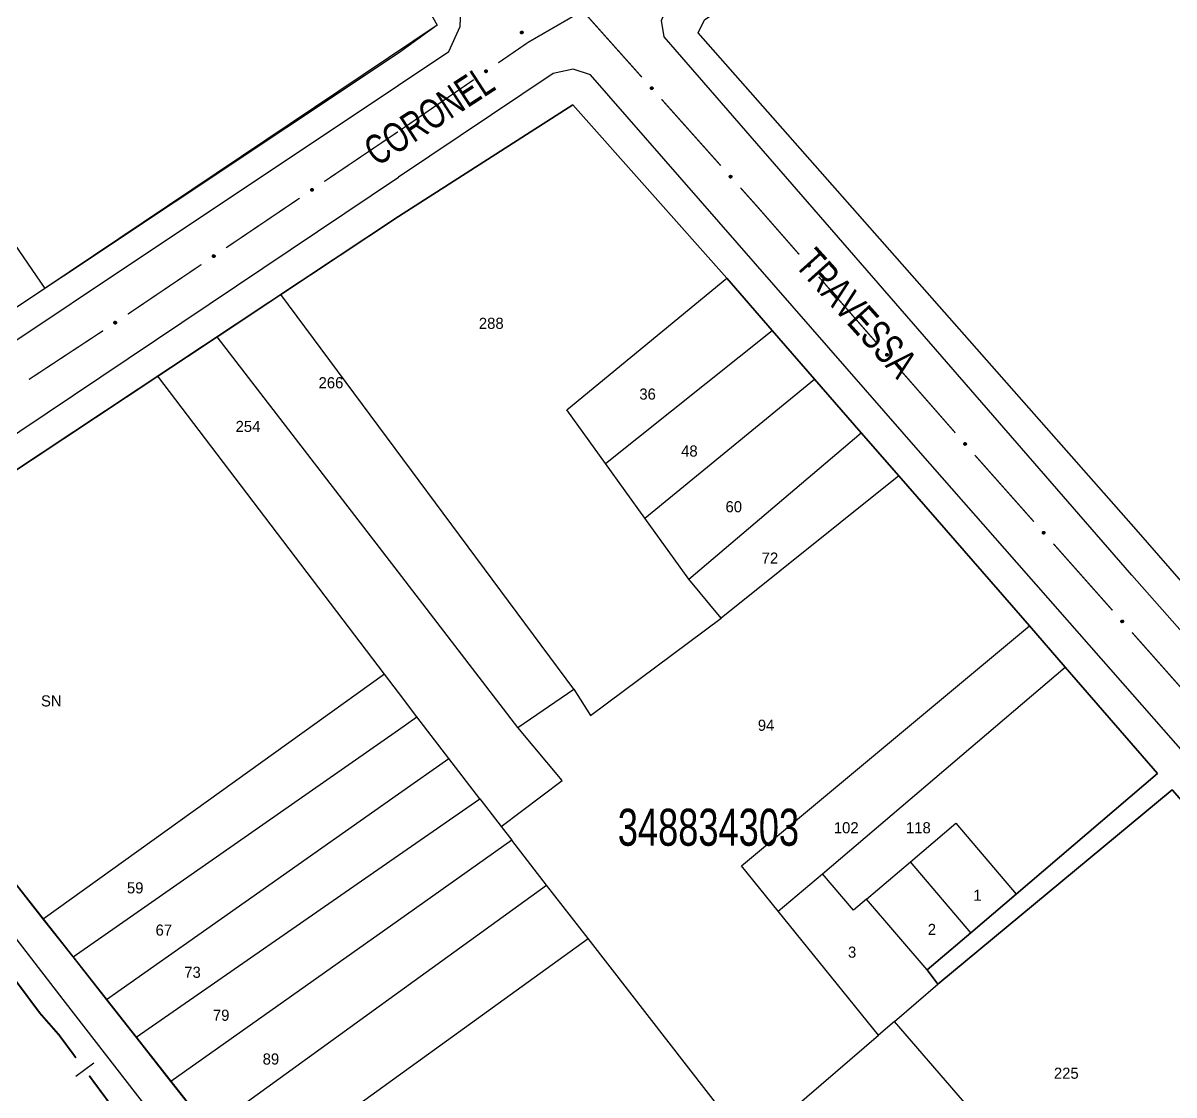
# Model space of a CAD drawing. Extents: x 199577 to 200882, y 4838726 to 4840156.
# Drawn here: x 199949.3 to 200104.7, y 4838931.1 to 4839075.8 of the extents above; entities that cross this region are included whole.
import ezdxf
from ezdxf.enums import TextEntityAlignment as Align

# ---------------------------------------------------------------- set-up
doc = ezdxf.new("R2010")
doc.units = 0
doc.header["$LTSCALE"] = 1.5
doc.header["$MEASUREMENT"] = 0
for name, color, linetype in [('CD_MALHA_LOTES', 7, 'CONTINUOUS'), ('CD_TXT_QUADRA', 2, 'CONTINUOUS'), ('LM-LIM-SETORES-BAIRROS', 250, 'CONTINUOUS'), ('RU-QUADRA', 210, 'CONTINUOUS'), ('SV-EIXO-RUA-PAV', 20, 'CONTINUOUS'), ('SV-RUA-PAVIM', 7, 'CONTINUOUS'), ('SV-TXT-RUA-PAV', 7, 'CONTINUOUS'), ('Th_NmrPorta', 1, 'CONTINUOUS')]:
    doc.layers.add(name, color=color, linetype=linetype)
doc.styles.add('ARIAL', font='ARIAL.SHX')

msp = doc.modelspace()

# ---------------------------------------------------------------- linework, layer by layer
at = {"layer": 'CD_MALHA_LOTES', "linetype": 'Continuous', "flags": 128}
for points in [[(200040.44, 4839074.47), (200041.32, 4839076.22), (200106.78, 4839120.4), (200145.44, 4839145.56)], [(199981.62, 4839113.31), (200000, 4839084.79), (200005.25, 4839075.5)], [(200005.25, 4839075.5), (199952.27, 4839039.95)], [(200153.71, 4838945.33), (200099.56, 4839007.42), (200040.44, 4839074.47)], [(199934.26, 4839066.21), (199952.27, 4839039.95)], [(200000, 4839049.66), (200023.56, 4839064.76)], [(200023.56, 4839064.76), (200044.31, 4839041.34)], [(199984.13, 4839039.14), (200000, 4839049.66)], [(200022.71, 4839023.56), (200044.31, 4839041.34)], [(200044.31, 4839041.34), (200050.43, 4839034.31)], [(199952.27, 4839039.95), (199936.37, 4839029.37)], [(199975.53, 4839033.43), (199984.13, 4839039.14)], [(200023.67, 4838985.87), (199984.13, 4839039.14)], [(199967.53, 4839028.12), (199975.53, 4839033.43)], [(200000, 4839001.64), (199975.53, 4839033.43)], [(200027.94, 4839016.32), (200050.43, 4839034.31)], [(200050.43, 4839034.31), (200056.17, 4839027.72)], [(199952.07, 4838954.82), (199947.58, 4838960.53), (199921.15, 4838995.9), (199921.02, 4838997.28), (199967.53, 4839028.12)], [(199998.11, 4838987.9), (199967.53, 4839028.12)], [(200033.26, 4839008.95), (200056.17, 4839027.72)], [(200056.17, 4839027.72), (200062.48, 4839020.47)], [(200027.94, 4839016.32), (200022.71, 4839023.56)], [(200039.19, 4839000.73), (200062.48, 4839020.47)], [(200062.48, 4839020.47), (200067.54, 4839014.66)], [(200033.26, 4839008.95), (200027.94, 4839016.32)], [(200067.54, 4839014.66), (200043.58, 4838995.45)], [(200067.54, 4839014.66), (200085.16, 4838994.42)], [(200039.19, 4839000.73), (200033.26, 4839008.95)], [(200016.14, 4838980.68), (200000, 4839001.64)], [(200043.58, 4838995.45), (200039.19, 4839000.73)], [(200023.67, 4838985.87), (200025.93, 4838982.32), (200043.58, 4838995.45)], [(200051.26, 4838955.88), (200046.31, 4838962), (200085.16, 4838994.42)], [(200085.16, 4838994.42), (200090.01, 4838988.83)], [(199998.11, 4838987.9), (199952.07, 4838954.82)], [(200000, 4838985.42), (199998.11, 4838987.9)], [(200057.23, 4838960.95), (200090.01, 4838988.83)], [(200090.01, 4838988.83), (200102.47, 4838974.46)], [(200002.5, 4838982.13), (200000, 4838985.42)], [(200016.14, 4838980.68), (200023.67, 4838985.87)], [(200000, 4838980.39), (200002.5, 4838982.13)], [(200006.79, 4838976.49), (200002.5, 4838982.13)], [(199956.08, 4838949.72), (200000, 4838980.39)], [(200013.86, 4838967.33), (200022.09, 4838973.52), (200016.14, 4838980.68)], [(200000, 4838971.72), (200006.79, 4838976.49)], [(200010.97, 4838971.05), (200006.79, 4838976.49)], [(200102.47, 4838974.46), (200083.39, 4838958.19)], [(199960.59, 4838943.98), (200000, 4838971.72)], [(200000, 4838963.44), (200010.97, 4838971.05)], [(200010.97, 4838971.05), (200013.86, 4838967.33)], [(200072.82, 4838946.05), (200104.42, 4838972.28)], [(200104.42, 4838972.28), (200137.69, 4838934.34), (200098.23, 4838904.79)], [(200069.1, 4838962.54), (200075.25, 4838967.77), (200083.39, 4838958.19)], [(200013.86, 4838967.33), (200015.29, 4838965.48)], [(200015.29, 4838965.48), (200000, 4838954.65)], [(200020.01, 4838959.4), (200015.29, 4838965.48)], [(199964.6, 4838938.88), (200000, 4838963.44)], [(200063.2, 4838957.51), (200069.1, 4838962.54)], [(200077.28, 4838952.98), (200069.1, 4838962.54)], [(200051.26, 4838955.88), (200057.23, 4838960.95)], [(200063.2, 4838957.51), (200061.43, 4838956.01), (200057.23, 4838960.95)], [(200000, 4838944.94), (200020.01, 4838959.4)], [(200025.59, 4838952.21), (200020.01, 4838959.4)], [(200071.39, 4838947.96), (200063.2, 4838957.51)], [(200083.39, 4838958.19), (200077.28, 4838952.98)], [(200064.79, 4838939.15), (200051.26, 4838955.88)], [(199956.08, 4838949.72), (199952.07, 4838954.82)], [(200000, 4838954.65), (199969.29, 4838932.91)], [(200000, 4838933.7), (200025.59, 4838952.21)], [(200044.5, 4838927.84), (200025.59, 4838952.21)], [(200077.28, 4838952.98), (200071.39, 4838947.96)], [(199960.59, 4838943.98), (199956.08, 4838949.72)], [(200071.39, 4838947.96), (200072.82, 4838946.05)], [(200066.96, 4838941.01), (200072.82, 4838946.05)], [(199974.39, 4838926.43), (200000, 4838944.94)], [(199964.6, 4838938.88), (199960.59, 4838943.98)], [(200066.96, 4838941.01), (200064.79, 4838939.15)], [(200098.23, 4838904.79), (200066.96, 4838941.01)], [(199969.29, 4838932.91), (199964.6, 4838938.88)], [(200047.37, 4838924.18), (200064.79, 4838939.15)], [(199980.02, 4838919.26), (200000, 4838933.7)], [(199974.39, 4838926.43), (199969.29, 4838932.91)]]:
    msp.add_lwpolyline(points, dxfattribs=at)
at = {"layer": 'LM-LIM-SETORES-BAIRROS', "const_width": 0.25}
for points in [[(199951.64, 4838942.08), (199947.28185, 4838947.924208)], [(199952.108399, 4838941.546802), (199951.64, 4838942.08)], [(199954.17, 4838939.2), (199952.108399, 4838941.546802)], [(199954.691382, 4838938.495718), (199954.17, 4838939.2)], [(199956.476384, 4838936.084543), (199954.691382, 4838938.495718)], [(199962.95, 4838927.34), (199958.261386, 4838933.673367)]]:
    msp.add_lwpolyline(points, dxfattribs=at)
at = {"layer": 'LM-LIM-SETORES-BAIRROS'}
msp.add_lwpolyline([(199958.871973, 4838935.369593), (199956.460798, 4838933.584591)], dxfattribs=at)
at = {"layer": 'RU-QUADRA', "linetype": 'Continuous', "flags": 128}
msp.add_lwpolyline([(200040.44, 4839074.47), (200041.32, 4839076.22), (200106.78, 4839120.4), (200145.44, 4839145.56), (200239.4, 4839007.72), (200153.71, 4838945.33), (200099.56, 4839007.42)], close=True, dxfattribs=at)
for points in [[(200000, 4839084.79), (200005.25, 4839075.5), (200000, 4839071.72), (199909.39, 4839011.41), (199859.15, 4839073.03), (199871, 4839086.18)], [(200137.69, 4838934.34), (200104.42, 4838972.28), (200072.82, 4838946.05), (200071.39, 4838947.96), (200077.28, 4838952.98), (200083.39, 4838958.19), (200102.47, 4838974.46), (200090.01, 4838988.83), (200085.16, 4838994.42), (200067.54, 4839014.66), (200062.48, 4839020.47), (200056.17, 4839027.72), (200050.43, 4839034.31), (200044.31, 4839041.34), (200023.56, 4839064.76), (200000, 4839049.66), (199921.02, 4838997.28)], [(199947.58, 4838960.53), (200000, 4838893.85)]]:
    msp.add_lwpolyline(points, dxfattribs=at)
at = {"layer": 'SV-EIXO-RUA-PAV', "const_width": 0.18}
for points in [[(200017.53, 4839073.21), (200023.660777, 4839076.751484)], [(200024.87, 4839077.45), (200032.856459, 4839068.493635)], [(200016.771954, 4839072.688954), (200017.53, 4839073.21)], [(200013.475563, 4839070.423163), (200016.771954, 4839072.688954)], [(200000.29, 4839061.36), (200010.179172, 4839068.157372)], [(200035.518612, 4839065.50818), (200043.505072, 4839056.551816)], [(199999.93, 4839061.12), (199989.986475, 4839054.402388)], [(200046.167225, 4839053.566361), (200048.163839, 4839051.32727)], [(199986.671967, 4839052.163184), (199976.728442, 4839045.445572)], [(200048.163839, 4839051.32727), (200048.42, 4839051.04)], [(200048.42, 4839051.04), (200054.093227, 4839044.556592)], [(199973.413933, 4839043.206368), (199963.470408, 4839036.488756)], [(200056.72731, 4839041.546342), (200064.629559, 4839032.515591)], [(199960.142943, 4839034.268981), (199950.119596, 4839027.671063)], [(200067.263642, 4839029.50534), (200075.16589, 4839020.474589)], [(200077.803238, 4839017.467214), (200085.761577, 4839008.485853)], [(200088.414357, 4839005.492066), (200096.372696, 4838996.510706)], [(200099.025476, 4838993.516919), (200106.983815, 4838984.535558)]]:
    msp.add_lwpolyline(points, dxfattribs=at)
at = {"layer": 'SV-EIXO-RUA-PAV'}
for points in [[(200016.656804, 4839074.708927), (200016.70492, 4839074.700159), (200016.74448, 4839074.682785), (200016.773305, 4839074.658797), (200016.793249, 4839074.630958), (200016.810445, 4839074.600179), (200016.820936, 4839074.565322), (200016.82401, 4839074.524056), (200016.815554, 4839074.475727), (200016.795092, 4839074.436371), (200016.773086, 4839074.406853), (200016.745255, 4839074.384385), (200016.715074, 4839074.368181), (200016.678507, 4839074.358481), (200016.636657, 4839074.355774), (200016.588266, 4839074.365453), (200016.549599, 4839074.382752), (200016.522328, 4839074.406687), (200016.499917, 4839074.43481), (200016.482738, 4839074.466443), (200016.472637, 4839074.500719), (200016.469987, 4839074.54286), (200016.480174, 4839074.590495), (200016.496987, 4839074.629258), (200016.520533, 4839074.656858), (200016.548717, 4839074.678298), (200016.579378, 4839074.695921), (200016.613978, 4839074.707925), (200016.656804, 4839074.708927)], [(200011.646606, 4839069.299597), (200011.654834, 4839069.347808), (200011.671765, 4839069.387561), (200011.695428, 4839069.416653), (200011.723042, 4839069.436907), (200011.753627, 4839069.454447), (200011.788364, 4839069.465328), (200011.829593, 4839069.468864), (200011.878014, 4839069.46095), (200011.917597, 4839069.44093), (200011.947359, 4839069.419256), (200011.970137, 4839069.391678), (200011.986678, 4839069.361681), (200011.996787, 4839069.325224), (200011.999963, 4839069.283407), (200011.990826, 4839069.234911), (200011.973961, 4839069.196053), (200011.950334, 4839069.168515), (200011.922463, 4839069.145791), (200011.891024, 4839069.128258), (200011.856864, 4839069.117774), (200011.814755, 4839069.114653), (200011.767009, 4839069.124305), (200011.728061, 4839069.140683), (200011.700198, 4839069.163918), (200011.678444, 4839069.19186), (200011.660479, 4839069.222322), (200011.648087, 4839069.256785), (200011.646606, 4839069.299597)], [(200034.174071, 4839067.181409), (200034.222934, 4839067.179305), (200034.2645, 4839067.167506), (200034.296335, 4839067.147687), (200034.3199, 4839067.122837), (200034.341145, 4839067.0947), (200034.356305, 4839067.061606), (200034.364996, 4839067.021148), (200034.36323, 4839066.972117), (200034.348344, 4839066.930332), (200034.330583, 4839066.898081), (200034.306087, 4839066.872017), (200034.278407, 4839066.851837), (200034.24351, 4839066.837226), (200034.202424, 4839066.828819), (200034.153164, 4839066.831788), (200034.112494, 4839066.843635), (200034.082205, 4839066.863614), (200034.056158, 4839066.888407), (200034.034813, 4839066.917393), (200034.020118, 4839066.949964), (200034.011728, 4839066.991347), (200034.015303, 4839067.039927), (200034.026656, 4839067.080626), (200034.046204, 4839067.111188), (200034.07119, 4839067.136282), (200034.099153, 4839067.157933), (200034.131785, 4839067.174558), (200034.174071, 4839067.181409)], [(200044.822683, 4839055.239589), (200044.871546, 4839055.237486), (200044.913112, 4839055.225686), (200044.944947, 4839055.205867), (200044.968512, 4839055.181018), (200044.989757, 4839055.152881), (200045.004918, 4839055.119787), (200045.013608, 4839055.079329), (200045.011842, 4839055.030298), (200044.996956, 4839054.988512), (200044.979196, 4839054.956262), (200044.954699, 4839054.930198), (200044.927019, 4839054.910017), (200044.892122, 4839054.895406), (200044.851036, 4839054.887), (200044.801777, 4839054.889968), (200044.761106, 4839054.901815), (200044.730817, 4839054.921794), (200044.70477, 4839054.946587), (200044.683425, 4839054.975573), (200044.66873, 4839055.008145), (200044.660341, 4839055.049527), (200044.663915, 4839055.098108), (200044.675268, 4839055.138806), (200044.694816, 4839055.169368), (200044.719803, 4839055.194462), (200044.747765, 4839055.216114), (200044.780397, 4839055.232738), (200044.822683, 4839055.239589)], [(199988.509902, 4839053.272003), (199988.501286, 4839053.223859), (199988.484037, 4839053.184244), (199988.46014, 4839053.155344), (199988.432364, 4839053.135312), (199988.401639, 4839053.118018), (199988.366816, 4839053.107418), (199988.325559, 4839053.104213), (199988.277204, 4839053.112517), (199988.237783, 4839053.132854), (199988.208196, 4839053.154767), (199988.18564, 4839053.182527), (199988.169341, 4839053.212656), (199988.159526, 4839053.249193), (199988.156686, 4839053.291034), (199988.166213, 4839053.339455), (199988.18339, 4839053.378177), (199988.207238, 4839053.405523), (199988.235291, 4839053.428023), (199988.266869, 4839053.445302), (199988.301113, 4839053.455511), (199988.343245, 4839053.458294), (199988.390912, 4839053.448258), (199988.429728, 4839053.431566), (199988.457403, 4839053.408109), (199988.478932, 4839053.379992), (199988.496651, 4839053.349387), (199988.508765, 4839053.314825), (199988.509902, 4839053.272003)], [(199975.251868, 4839044.315187), (199975.243253, 4839044.267043), (199975.226003, 4839044.227428), (199975.202106, 4839044.198528), (199975.17433, 4839044.178496), (199975.143606, 4839044.161202), (199975.108782, 4839044.150602), (199975.067526, 4839044.147397), (199975.019171, 4839044.155701), (199974.97975, 4839044.176038), (199974.950163, 4839044.197951), (199974.927607, 4839044.225711), (199974.911308, 4839044.25584), (199974.901492, 4839044.292377), (199974.898653, 4839044.334218), (199974.90818, 4839044.382639), (199974.925357, 4839044.421361), (199974.949205, 4839044.448707), (199974.977257, 4839044.471207), (199975.008836, 4839044.488486), (199975.04308, 4839044.498695), (199975.085212, 4839044.501478), (199975.132879, 4839044.491442), (199975.171695, 4839044.47475), (199975.199369, 4839044.451293), (199975.220898, 4839044.423176), (199975.238618, 4839044.392571), (199975.250732, 4839044.358009), (199975.251868, 4839044.315187)], [(200055.398494, 4839043.232086), (200055.447336, 4839043.229525), (200055.488789, 4839043.217337), (200055.520437, 4839043.197221), (200055.543768, 4839043.172152), (200055.564749, 4839043.143817), (200055.579599, 4839043.110583), (200055.58791, 4839043.070045), (200055.585685, 4839043.021033), (200055.570409, 4839042.979388), (200055.552347, 4839042.947306), (200055.527607, 4839042.921472), (200055.49974, 4839042.901552), (200055.464708, 4839042.887268), (200055.423545, 4839042.879247), (200055.374315, 4839042.882676), (200055.333757, 4839042.894904), (200055.303657, 4839042.915165), (200055.277843, 4839042.940201), (200055.25677, 4839042.969386), (200055.242381, 4839043.002093), (200055.234379, 4839043.043553), (200055.238408, 4839043.092098), (200055.250142, 4839043.132688), (200055.269975, 4839043.163065), (200055.295196, 4839043.187924), (200055.323359, 4839043.209313), (200055.356146, 4839043.225632), (200055.398494, 4839043.232086)], [(199961.950538, 4839035.327051), (199961.941346, 4839035.279015), (199961.923623, 4839035.239609), (199961.899381, 4839035.210997), (199961.871367, 4839035.1913), (199961.840437, 4839035.174376), (199961.805489, 4839035.164193), (199961.764198, 4839035.161484), (199961.715946, 4839035.170367), (199961.676772, 4839035.191175), (199961.647449, 4839035.213441), (199961.625228, 4839035.24147), (199961.609291, 4839035.271792), (199961.599914, 4839035.308444), (199961.597577, 4839035.350316), (199961.607683, 4839035.398619), (199961.625323, 4839035.437132), (199961.649498, 4839035.464191), (199961.677818, 4839035.486353), (199961.709601, 4839035.503252), (199961.743965, 4839035.51305), (199961.786128, 4839035.515327), (199961.833671, 4839035.50472), (199961.872284, 4839035.487565), (199961.899675, 4839035.463777), (199961.920865, 4839035.435404), (199961.938217, 4839035.404589), (199961.949915, 4839035.369884), (199961.950538, 4839035.327051)], [(200065.934826, 4839031.191084), (200065.983667, 4839031.188524), (200066.02512, 4839031.176336), (200066.056769, 4839031.156219), (200066.0801, 4839031.131151), (200066.101081, 4839031.102816), (200066.115931, 4839031.069581), (200066.124242, 4839031.029044), (200066.122017, 4839030.980031), (200066.106741, 4839030.938387), (200066.088678, 4839030.906304), (200066.063939, 4839030.880471), (200066.036072, 4839030.86055), (200066.001039, 4839030.846267), (200065.959876, 4839030.838245), (200065.910647, 4839030.841675), (200065.870089, 4839030.853902), (200065.839988, 4839030.874164), (200065.814174, 4839030.8992), (200065.793102, 4839030.928384), (200065.778713, 4839030.961092), (200065.770711, 4839031.002551), (200065.77474, 4839031.051096), (200065.786474, 4839031.091687), (200065.806307, 4839031.122064), (200065.831527, 4839031.146923), (200065.859691, 4839031.168312), (200065.892478, 4839031.18463), (200065.934826, 4839031.191084)], [(200076.471158, 4839019.150083), (200076.519999, 4839019.147523), (200076.561452, 4839019.135334), (200076.5931, 4839019.115218), (200076.616432, 4839019.090149), (200076.637412, 4839019.061814), (200076.652262, 4839019.02858), (200076.660573, 4839018.988042), (200076.658349, 4839018.93903), (200076.643072, 4839018.897386), (200076.62501, 4839018.865303), (200076.600271, 4839018.839469), (200076.572403, 4839018.819549), (200076.537371, 4839018.805265), (200076.496208, 4839018.797244), (200076.446978, 4839018.800673), (200076.406421, 4839018.812901), (200076.37632, 4839018.833163), (200076.350506, 4839018.858198), (200076.329433, 4839018.887383), (200076.315044, 4839018.92009), (200076.307043, 4839018.96155), (200076.311072, 4839019.010095), (200076.322805, 4839019.050685), (200076.342639, 4839019.081062), (200076.367859, 4839019.105922), (200076.396023, 4839019.12731), (200076.428809, 4839019.143629), (200076.471158, 4839019.150083)], [(200087.075068, 4839007.169502), (200087.123925, 4839007.167246), (200087.165453, 4839007.155316), (200087.197226, 4839007.135397), (200087.220713, 4839007.110474), (200087.241869, 4839007.08227), (200087.256926, 4839007.049129), (200087.26549, 4839007.008644), (200087.26357, 4839006.959619), (200087.248553, 4839006.91788), (200087.230691, 4839006.885685), (200087.206113, 4839006.859698), (200087.178371, 4839006.839605), (200087.143428, 4839006.825103), (200087.102316, 4839006.816825), (200087.053066, 4839006.819948), (200087.012433, 4839006.831923), (200086.982206, 4839006.851997), (200086.956237, 4839006.876871), (200086.934983, 4839006.905924), (200086.92039, 4839006.938541), (200086.912131, 4839006.97995), (200086.915857, 4839007.028519), (200086.927338, 4839007.069182), (200086.946982, 4839007.099682), (200086.972047, 4839007.124698), (200087.000077, 4839007.146262), (200087.032761, 4839007.162784), (200087.075068, 4839007.169502)], [(200097.686187, 4838995.194354), (200097.735043, 4838995.192098), (200097.776572, 4838995.180169), (200097.808345, 4838995.160249), (200097.831832, 4838995.135326), (200097.852988, 4838995.107123), (200097.868045, 4838995.073981), (200097.876608, 4838995.033497), (200097.874689, 4838994.984471), (200097.859672, 4838994.942733), (200097.84181, 4838994.910538), (200097.817232, 4838994.884551), (200097.789489, 4838994.864457), (200097.754547, 4838994.849956), (200097.713435, 4838994.841678), (200097.664184, 4838994.844801), (200097.623551, 4838994.856776), (200097.593325, 4838994.876849), (200097.567356, 4838994.901724), (200097.546102, 4838994.930777), (200097.531509, 4838994.963394), (200097.523249, 4838995.004803), (200097.526976, 4838995.053372), (200097.538457, 4838995.094035), (200097.558101, 4838995.124535), (200097.583166, 4838995.14955), (200097.611196, 4838995.171114), (200097.64388, 4838995.187637), (200097.686187, 4838995.194354)]]:
    msp.add_lwpolyline(points, close=True, dxfattribs=at)
for points in [[(200016.469987, 4839074.54286), (200016.636657, 4839074.355774)], [(200016.472637, 4839074.500719), (200016.588266, 4839074.365453)], [(200016.476356, 4839074.518542), (200016.607754, 4839074.366797)], [(200016.47849, 4839074.564341), (200016.655461, 4839074.35937)], [(200016.480174, 4839074.590495), (200016.678507, 4839074.358481)], [(200016.480633, 4839074.480331), (200016.564952, 4839074.379158)], [(200016.482738, 4839074.466443), (200016.549599, 4839074.382752)], [(200016.488958, 4839074.607516), (200016.693284, 4839074.366674)], [(200016.496987, 4839074.629258), (200016.715074, 4839074.368181)], [(200016.510055, 4839074.639747), (200016.728066, 4839074.378509)], [(200016.520533, 4839074.656858), (200016.745255, 4839074.384385)], [(200016.535714, 4839074.66518), (200016.756021, 4839074.395623)], [(200016.548717, 4839074.678298), (200016.773086, 4839074.406853)], [(200016.567068, 4839074.684575), (200016.782798, 4839074.426736)], [(200016.579378, 4839074.695921), (200016.795092, 4839074.436371)], [(200016.599196, 4839074.697917), (200016.803135, 4839074.460101)], [(200016.613978, 4839074.707925), (200016.815554, 4839074.475727)], [(200016.634366, 4839074.706726), (200016.816256, 4839074.50177)], [(200016.656804, 4839074.708927), (200016.82401, 4839074.524056)], [(200016.682819, 4839074.703086), (200016.818003, 4839074.550595)], [(200016.70492, 4839074.700159), (200016.820936, 4839074.565322)], [(200016.727514, 4839074.690352), (200016.809939, 4839074.589552)], [(200016.74448, 4839074.682785), (200016.810445, 4839074.600179)], [(200011.646606, 4839069.299597), (200011.829593, 4839069.468864)], [(200011.648087, 4839069.256785), (200011.878014, 4839069.46095)], [(200011.649058, 4839069.277186), (200011.851965, 4839069.46136)], [(200011.652155, 4839069.325676), (200011.803123, 4839069.46256)], [(200011.654834, 4839069.347808), (200011.788364, 4839069.465328)], [(200011.658261, 4839069.242117), (200011.893778, 4839069.448706)], [(200011.660479, 4839069.222322), (200011.917597, 4839069.44093)], [(200011.664388, 4839069.370511), (200011.764259, 4839069.45406)], [(200011.671765, 4839069.387561), (200011.753627, 4839069.454447)], [(200011.671962, 4839069.210139), (200011.927368, 4839069.428744)], [(200011.678444, 4839069.19186), (200011.947359, 4839069.419256)], [(200011.691706, 4839069.179005), (200011.958779, 4839069.402317)], [(200011.700198, 4839069.163918), (200011.970137, 4839069.391678)], [(200011.717425, 4839069.153633), (200011.976205, 4839069.374556)], [(200011.728061, 4839069.140683), (200011.986678, 4839069.361681)], [(200011.749891, 4839069.132898), (200011.98843, 4839069.339909)], [(200011.767009, 4839069.124305), (200011.996787, 4839069.325224)], [(200011.79318, 4839069.122914), (200011.996156, 4839069.30217)], [(200011.814755, 4839069.114653), (200011.999963, 4839069.283407)], [(200011.839, 4839069.121294), (200011.989264, 4839069.254382)], [(200011.856864, 4839069.117774), (200011.990826, 4839069.234911)], [(200011.877161, 4839069.125998), (200011.977384, 4839069.211445)], [(200011.891024, 4839069.128258), (200011.973961, 4839069.196053)], [(200034.021676, 4839067.05799), (200034.257028, 4839066.847363)], [(200034.026656, 4839067.080626), (200034.278407, 4839066.851837)], [(200034.038166, 4839067.092805), (200034.289864, 4839066.863846)], [(200034.046204, 4839067.111188), (200034.306087, 4839066.872017)], [(200034.060104, 4839067.121509), (200034.315214, 4839066.884623)], [(200034.07119, 4839067.136282), (200034.330583, 4839066.898081)], [(200034.08851, 4839067.14501), (200034.337484, 4839066.919106)], [(200034.099153, 4839067.157933), (200034.348344, 4839066.930332)], [(200034.118511, 4839067.162621), (200034.353065, 4839066.954939)], [(200034.131785, 4839067.174558), (200034.36323, 4839066.972117)], [(200034.152145, 4839067.176159), (200034.360363, 4839066.998011)], [(200034.174071, 4839067.181409), (200034.364996, 4839067.021148)], [(200034.200641, 4839067.179181), (200034.355414, 4839067.046617)], [(200034.222934, 4839067.179305), (200034.356305, 4839067.061606)], [(200034.246658, 4839067.172681), (200034.342097, 4839067.084104)], [(200034.2645, 4839067.167506), (200034.341145, 4839067.0947)], [(200034.011728, 4839066.991347), (200034.202424, 4839066.828819)], [(200034.015303, 4839067.039927), (200034.24351, 4839066.837226)], [(200034.017213, 4839067.013789), (200034.220559, 4839066.834954)], [(200034.020118, 4839066.949964), (200034.153164, 4839066.831788)], [(200034.021364, 4839066.968129), (200034.172285, 4839066.835785)], [(200034.030828, 4839066.930862), (200034.128194, 4839066.842174)], [(200034.034813, 4839066.917393), (200034.112494, 4839066.843635)], [(200044.660341, 4839055.049527), (200044.851036, 4839054.887)], [(200044.663915, 4839055.098108), (200044.892122, 4839054.895406)], [(200044.665825, 4839055.07197), (200044.869171, 4839054.893134)], [(200044.66873, 4839055.008145), (200044.801777, 4839054.889968)], [(200044.669976, 4839055.026309), (200044.820897, 4839054.893965)], [(200044.670288, 4839055.116171), (200044.90564, 4839054.905543)], [(200044.675268, 4839055.138806), (200044.927019, 4839054.910017)], [(200044.67944, 4839054.989043), (200044.776806, 4839054.900355)], [(200044.683425, 4839054.975573), (200044.761106, 4839054.901815)], [(200044.686778, 4839055.150985), (200044.938476, 4839054.922026)], [(200044.694816, 4839055.169368), (200044.954699, 4839054.930198)], [(200044.708716, 4839055.179689), (200044.963827, 4839054.942803)], [(200044.719803, 4839055.194462), (200044.979196, 4839054.956262)], [(200044.737122, 4839055.20319), (200044.986096, 4839054.977287)], [(200044.747765, 4839055.216114), (200044.996956, 4839054.988512)], [(200044.767124, 4839055.220802), (200045.001678, 4839055.013119)], [(200044.780397, 4839055.232738), (200045.011842, 4839055.030298)], [(200044.800758, 4839055.234339), (200045.008975, 4839055.056192)], [(200044.822683, 4839055.239589), (200045.013608, 4839055.079329)], [(200044.849253, 4839055.237362), (200045.004026, 4839055.104797)], [(200044.871546, 4839055.237486), (200045.004918, 4839055.119787)], [(200044.89527, 4839055.230862), (200044.990709, 4839055.142284)], [(200044.913112, 4839055.225686), (200044.989757, 4839055.152881)], [(199988.343245, 4839053.458294), (199988.156686, 4839053.291034)], [(199988.390912, 4839053.448258), (199988.159526, 4839053.249193)], [(199988.364754, 4839053.449859), (199988.160342, 4839053.272242)], [(199988.301113, 4839053.455511), (199988.166213, 4839053.339455)], [(199988.318948, 4839053.451848), (199988.167618, 4839053.319972)], [(199988.407961, 4839053.439527), (199988.167765, 4839053.234442)], [(199988.429728, 4839053.431566), (199988.169341, 4839053.212656)], [(199988.440259, 4839053.418532), (199988.179711, 4839053.199697)], [(199988.280751, 4839053.44745), (199988.179844, 4839053.362813)], [(199988.266869, 4839053.445302), (199988.18339, 4839053.378177)], [(199988.457403, 4839053.408109), (199988.18564, 4839053.182527)], [(199988.465773, 4839053.392954), (199988.196913, 4839053.171797)], [(199988.478932, 4839053.379992), (199988.208196, 4839053.154767)], [(199988.485266, 4839053.361661), (199988.22811, 4839053.145118)], [(199988.496651, 4839053.349387), (199988.237783, 4839053.132854)], [(199988.49871, 4839053.329575), (199988.261539, 4839053.124886)], [(199988.508765, 4839053.314825), (199988.277204, 4839053.112517)], [(199988.50763, 4839053.294433), (199988.303249, 4839053.111897)], [(199988.509902, 4839053.272003), (199988.325559, 4839053.104213)], [(199988.504143, 4839053.245969), (199988.35208, 4839053.110304)], [(199988.501286, 4839053.223859), (199988.366816, 4839053.107418)], [(199988.49155, 4839053.201234), (199988.39101, 4839053.118491)], [(199988.484037, 4839053.184244), (199988.401639, 4839053.118018)], [(199975.085212, 4839044.501478), (199974.898653, 4839044.334218)], [(199975.132879, 4839044.491442), (199974.901492, 4839044.292377)], [(199975.10672, 4839044.493043), (199974.902309, 4839044.315426)], [(199975.04308, 4839044.498695), (199974.90818, 4839044.382639)], [(199975.060915, 4839044.495032), (199974.909585, 4839044.363156)], [(199975.149928, 4839044.482711), (199974.909732, 4839044.277625)], [(199975.171695, 4839044.47475), (199974.911308, 4839044.25584)], [(199975.182226, 4839044.461716), (199974.921677, 4839044.242881)], [(199975.022717, 4839044.490634), (199974.921811, 4839044.405997)], [(199975.008836, 4839044.488486), (199974.925357, 4839044.421361)], [(199975.199369, 4839044.451293), (199974.927607, 4839044.225711)], [(199975.20774, 4839044.436138), (199974.938879, 4839044.214981)], [(199975.220898, 4839044.423176), (199974.950163, 4839044.197951)], [(199975.227233, 4839044.404845), (199974.970077, 4839044.188302)], [(199975.238618, 4839044.392571), (199974.97975, 4839044.176038)], [(199975.240676, 4839044.372759), (199975.003505, 4839044.16807)], [(199975.250732, 4839044.358009), (199975.019171, 4839044.155701)], [(199975.249597, 4839044.337617), (199975.045216, 4839044.155081)], [(199975.251868, 4839044.315187), (199975.067526, 4839044.147397)], [(199975.24611, 4839044.289153), (199975.094046, 4839044.153488)], [(199975.243253, 4839044.267043), (199975.108782, 4839044.150602)], [(199975.233517, 4839044.244418), (199975.132977, 4839044.161675)], [(199975.226003, 4839044.227428), (199975.143606, 4839044.161202)], [(200055.234379, 4839043.043553), (200055.423545, 4839042.879247)], [(200055.238408, 4839043.092098), (200055.464708, 4839042.887268)], [(200055.240074, 4839043.065943), (200055.441736, 4839042.885211)], [(200055.242381, 4839043.002093), (200055.374315, 4839042.882676)], [(200055.243797, 4839043.020245), (200055.393472, 4839042.886494)], [(200055.24495, 4839043.1101), (200055.47832, 4839042.897278)], [(200055.250142, 4839043.132688), (200055.49974, 4839042.901552)], [(200055.252912, 4839042.982892), (200055.349443, 4839042.893296)], [(200055.25677, 4839042.969386), (200055.333757, 4839042.894904)], [(200055.261765, 4839043.144758), (200055.511309, 4839042.913453)], [(200055.269975, 4839043.163065), (200055.527607, 4839042.921472)], [(200055.283972, 4839043.173256), (200055.536853, 4839042.933991)], [(200055.295196, 4839043.187924), (200055.552347, 4839042.947306)], [(200055.312596, 4839043.19649), (200055.559444, 4839042.968265)], [(200055.323359, 4839043.209313), (200055.570409, 4839042.979388)], [(200055.342761, 4839043.21382), (200055.57536, 4839043.00395)], [(200055.356146, 4839043.225632), (200055.585685, 4839043.021033)], [(200055.376521, 4839043.227042), (200055.583061, 4839043.046952)], [(200055.398494, 4839043.232086), (200055.58791, 4839043.070045)], [(200055.425042, 4839043.22961), (200055.578567, 4839043.095602)], [(200055.447336, 4839043.229525), (200055.579599, 4839043.110583)], [(200055.470996, 4839043.22268), (200055.565602, 4839043.133212)], [(200055.488789, 4839043.217337), (200055.564749, 4839043.143817)], [(199961.786128, 4839035.515327), (199961.597577, 4839035.350316)], [(199961.833671, 4839035.50472), (199961.599914, 4839035.308444)], [(199961.807533, 4839035.506635), (199961.601007, 4839035.331481)], [(199961.743965, 4839035.51305), (199961.607683, 4839035.398619)], [(199961.850614, 4839035.495786), (199961.607976, 4839035.293595)], [(199961.761755, 4839035.509173), (199961.608855, 4839035.379121)], [(199961.872284, 4839035.487565), (199961.609291, 4839035.271792)], [(199961.882658, 4839035.474405), (199961.619504, 4839035.258709)], [(199961.723507, 4839035.505234), (199961.621593, 4839035.421812)], [(199961.899675, 4839035.463777), (199961.625228, 4839035.24147)], [(199961.709601, 4839035.503252), (199961.625323, 4839035.437132)], [(199961.907863, 4839035.448523), (199961.636371, 4839035.230605)], [(199961.920865, 4839035.435404), (199961.647449, 4839035.213441)], [(199961.92698, 4839035.416999), (199961.667246, 4839035.203554)], [(199961.938217, 4839035.404589), (199961.676772, 4839035.191175)], [(199961.940037, 4839035.384754), (199961.70043, 4839035.182923)], [(199961.949915, 4839035.369884), (199961.715946, 4839035.170367)], [(199961.948536, 4839035.349508), (199961.741981, 4839035.169434)], [(199961.950538, 4839035.327051), (199961.764198, 4839035.161484)], [(199961.944468, 4839035.301089), (199961.790789, 4839035.167257)], [(199961.941346, 4839035.279015), (199961.805489, 4839035.164193)], [(199961.93134, 4839035.256508), (199961.829815, 4839035.174976)], [(199961.923623, 4839035.239609), (199961.840437, 4839035.174376)], [(200065.770711, 4839031.002551), (200065.959876, 4839030.838245)], [(200065.77474, 4839031.051096), (200066.001039, 4839030.846267)], [(200065.776405, 4839031.024941), (200065.978068, 4839030.84421)], [(200065.778713, 4839030.961092), (200065.910647, 4839030.841675)], [(200065.780129, 4839030.979244), (200065.929803, 4839030.845493)], [(200065.781282, 4839031.069098), (200066.014651, 4839030.856277)], [(200065.786474, 4839031.091687), (200066.036072, 4839030.86055)], [(200065.789243, 4839030.94189), (200065.885775, 4839030.852295)], [(200065.793102, 4839030.928384), (200065.870089, 4839030.853902)], [(200065.798097, 4839031.103757), (200066.04764, 4839030.872451)], [(200065.806307, 4839031.122064), (200066.063939, 4839030.880471)], [(200065.820303, 4839031.132254), (200066.073184, 4839030.89299)], [(200065.831527, 4839031.146923), (200066.088678, 4839030.906304)], [(200065.848928, 4839031.155489), (200066.095776, 4839030.927264)], [(200065.859691, 4839031.168312), (200066.106741, 4839030.938387)], [(200065.879093, 4839031.172818), (200066.111692, 4839030.962949)], [(200065.892478, 4839031.18463), (200066.122017, 4839030.980031)], [(200065.912852, 4839031.18604), (200066.119393, 4839031.005951)], [(200065.934826, 4839031.191084), (200066.124242, 4839031.029044)], [(200065.961373, 4839031.188609), (200066.114899, 4839031.054601)], [(200065.983667, 4839031.188524), (200066.115931, 4839031.069581)], [(200066.007328, 4839031.181678), (200066.101934, 4839031.092211)], [(200066.02512, 4839031.176336), (200066.101081, 4839031.102816)], [(200076.307043, 4839018.96155), (200076.496208, 4839018.797244)], [(200076.311072, 4839019.010095), (200076.537371, 4839018.805265)], [(200076.312737, 4839018.98394), (200076.5144, 4839018.803208)], [(200076.315044, 4839018.92009), (200076.446978, 4839018.800673)], [(200076.31646, 4839018.938243), (200076.466135, 4839018.804491)], [(200076.317614, 4839019.028097), (200076.550983, 4839018.815275)], [(200076.322805, 4839019.050685), (200076.572403, 4839018.819549)], [(200076.325575, 4839018.900889), (200076.422106, 4839018.811293)], [(200076.334429, 4839019.062756), (200076.583972, 4839018.83145)], [(200076.342639, 4839019.081062), (200076.600271, 4839018.839469)], [(200076.356635, 4839019.091253), (200076.609516, 4839018.851989)], [(200076.367859, 4839019.105922), (200076.62501, 4839018.865303)], [(200076.385259, 4839019.114487), (200076.632107, 4839018.886262)], [(200076.396023, 4839019.12731), (200076.643072, 4839018.897386)], [(200076.415424, 4839019.131817), (200076.648024, 4839018.921948)], [(200076.428809, 4839019.143629), (200076.658349, 4839018.93903)], [(200076.449184, 4839019.145039), (200076.655724, 4839018.964949)], [(200076.471158, 4839019.150083), (200076.660573, 4839018.988042)], [(200076.497705, 4839019.147607), (200076.651231, 4839019.013599)], [(200076.519999, 4839019.147523), (200076.652262, 4839019.02858)], [(200076.543659, 4839019.140677), (200076.638265, 4839019.051209)], [(200076.561452, 4839019.135334), (200076.637412, 4839019.061814)], [(200076.329433, 4839018.887383), (200076.406421, 4839018.812901)], [(200086.912131, 4839006.97995), (200087.102316, 4839006.816825)], [(200086.915857, 4839007.028519), (200087.143428, 4839006.825103)], [(200086.917685, 4839007.002375), (200087.12047, 4839006.822903)], [(200086.92039, 4839006.938541), (200087.053066, 4839006.819948)], [(200086.921693, 4839006.956702), (200087.072198, 4839006.823885)], [(200086.922287, 4839007.046562), (200087.156977, 4839006.835198)], [(200086.927338, 4839007.069182), (200087.178371, 4839006.839605)], [(200086.931041, 4839006.919406), (200087.028128, 4839006.830413)], [(200086.934983, 4839006.905924), (200087.012433, 4839006.831923)], [(200086.938886, 4839007.081325), (200087.189865, 4839006.851578)], [(200086.946982, 4839007.099682), (200087.206113, 4839006.859698)], [(200086.960914, 4839007.10996), (200087.215281, 4839006.872275)], [(200086.972047, 4839007.124698), (200087.230691, 4839006.885685)], [(200086.989393, 4839007.133372), (200087.237658, 4839006.906689)], [(200087.000077, 4839007.146262), (200087.248553, 4839006.91788)], [(200087.01945, 4839007.150889), (200087.253352, 4839006.942472)], [(200087.032761, 4839007.162784), (200087.26357, 4839006.959619)], [(200087.053126, 4839007.164321), (200087.260785, 4839006.985521)], [(200087.075068, 4839007.169502), (200087.26549, 4839007.008644)], [(200087.101631, 4839007.167192), (200087.255988, 4839007.034142)], [(200087.123925, 4839007.167246), (200087.256926, 4839007.049129)], [(200087.147627, 4839007.160547), (200087.242788, 4839007.071671)], [(200087.165453, 4839007.155316), (200087.241869, 4839007.08227)], [(200097.523249, 4838995.004803), (200097.713435, 4838994.841678)], [(200097.526976, 4838995.053372), (200097.754547, 4838994.849956)], [(200097.528804, 4838995.027228), (200097.731589, 4838994.847756)], [(200097.531509, 4838994.963394), (200097.664184, 4838994.844801)], [(200097.532812, 4838994.981555), (200097.683317, 4838994.848738)], [(200097.533406, 4838995.071415), (200097.768096, 4838994.86005)], [(200097.538457, 4838995.094035), (200097.789489, 4838994.864457)], [(200097.542159, 4838994.944259), (200097.639247, 4838994.855266)], [(200097.546102, 4838994.930777), (200097.623551, 4838994.856776)], [(200097.550005, 4838995.106177), (200097.800984, 4838994.87643)], [(200097.558101, 4838995.124535), (200097.817232, 4838994.884551)], [(200097.572033, 4838995.134812), (200097.826399, 4838994.897128)], [(200097.583166, 4838995.14955), (200097.84181, 4838994.910538)], [(200097.600512, 4838995.158224), (200097.848777, 4838994.931541)], [(200097.611196, 4838995.171114), (200097.859672, 4838994.942733)], [(200097.630569, 4838995.175741), (200097.864471, 4838994.967325)], [(200097.64388, 4838995.187637), (200097.874689, 4838994.984471)], [(200097.664245, 4838995.189174), (200097.871903, 4838995.010374)], [(200097.686187, 4838995.194354), (200097.876608, 4838995.033497)], [(200097.71275, 4838995.192044), (200097.867107, 4838995.058995)], [(200097.735043, 4838995.192098), (200097.868045, 4838995.073981)], [(200097.758746, 4838995.1854), (200097.853907, 4838995.096523)], [(200097.776572, 4838995.180169), (200097.852988, 4838995.107123)]]:
    msp.add_lwpolyline(points, dxfattribs=at)
at = {"layer": 'SV-RUA-PAVIM', "linetype": 'Continuous'}
for points in [[(200000, 4839184.13, 5.13), (199986.39, 4839195.75, 3.85), (199967.22, 4839211.94, 3.85), (199965.94, 4839212.62, 3.85), (199964.93, 4839212.63, 3.85), (199963.79, 4839212.41, 3.85), (199963.79, 4839212.43, 3.85), (199962.43, 4839211.34, 3.85), (199951.05, 4839195.83, 3.85), (199856.7, 4839072.66, 3.93), (199856.44, 4839071, 3.93), (199856.79, 4839069.43, 3.93), (199888.95, 4839028.88, 3.94), (199903.76, 4839009.59, 3.82), (199907.68, 4839008.32, 3.82), (199911.75, 4839008.55, 3.84), (200000, 4839067.43, 4.57)], [(200000, 4839067.43, 4.57), (200006.82, 4839071.98, 4.57), (200008.34, 4839075.34, 4.66), (200008.48, 4839078.63, 4.69), (200007.6, 4839081.51, 4.69), (200000, 4839093.11, 4.54)], [(200000, 4838885.61, 3.34), (200026.59, 4838851.88, 2.96), (200029.44, 4838851.45, 2.98), (200032.37, 4838852.24, 3.1), (200087.66, 4838892.85, 3.29), (200141.63, 4838932.04, 3.61), (200142.27, 4838934.07, 3.59), (200141.99, 4838936.32, 3.64), (200070.47, 4839017.76, 4.38), (200025.91, 4839068.81, 4.46), (200023.59, 4839069.59, 4.56), (200020.88, 4839069.01, 4.46), (200000, 4839054.99, 4.46)], [(200000, 4838885.61, 3.34), (199996.12, 4838890.53, 3.34), (199954.74, 4838943.95, 3.5), (199915.56, 4838994.78, 3.87), (199915.44, 4838996.97, 3.87), (199916.68, 4838999.06, 3.88), (199948.89, 4839020.68, 3.96), (200000, 4839054.99, 4.46)]]:
    msp.add_polyline3d(points, dxfattribs=at)
msp.add_polyline3d([(200106.9, 4839126.04, 5.58), (200143.59, 4839150.44, 5.98), (200145.27, 4839150.44, 5.98), (200146.92, 4839149.55, 5.94), (200152.29, 4839142.01, 5.84), (200243.3, 4839008.26, 3.4), (200243.4, 4839007.04, 3.4), (200242.72, 4839005.46, 3.4), (200218.66, 4838987.75, 3.44), (200155.99, 4838941.95, 3.54), (200154.99, 4838941.65, 3.54), (200153.63, 4838941.3, 3.56), (200151.41, 4838941.9, 3.54), (200099, 4839001.27, 4.04), (200035.88, 4839073.94, 4.61), (200035.52, 4839076.13, 4.62), (200036.37, 4839078.22, 4.53), (200050.96, 4839088.51, 4.89)], close=True, dxfattribs=at)

# ---------------------------------------------------------------- texts
at = {"layer": 'CD_TXT_QUADRA', "style": 'ARIAL', "width": 0.7}
msp.add_text('348834303', height=5, dxfattribs=at).set_placement((200029.61, 4838964.72))
at = {"layer": 'SV-TXT-RUA-PAV', "style": 'ARIAL', "width": 0.7}
for s, rotation, p in [('CORONEL', 33, (199997.106886, 4839056.361029)), ('TRAVESSA', 312, (200053.39, 4839043.07))]:
    msp.add_text(s, height=4, rotation=rotation, dxfattribs=at).set_placement(p)
at = {"layer": 'Th_NmrPorta', "color": 1}
for s, p in [('288', (200010.860574, 4839035.259912)), ('266', (199989.220979, 4839027.236396)), ('36', (200032.516897, 4839025.70676)), ('254', (199978.020979, 4839021.336396)), ('48', (200038.156897, 4839018.01676)), ('60', (200044.15415, 4839010.496965)), ('72', (200049.029143, 4839003.561366)), ('SN', (199951.75415, 4838984.276965)), ('94', (200048.509143, 4838980.991366)), ('102', (200058.769143, 4838967.151366)), ('118', (200068.509143, 4838967.151366)), ('59', (199963.35415, 4838959.036965)), ('1', (200077.601387, 4838958.044437)), ('67', (199967.22415, 4838953.336965)), ('2', (200071.451387, 4838953.424437)), ('3', (200060.681387, 4838950.354437)), ('73', (199971.09415, 4838947.636965)), ('79', (199974.95415, 4838941.836965)), ('89', (199981.67415, 4838935.926965)), ('225', (200088.474257, 4838934.009773))]:
    msp.add_text(s, height=1.5, dxfattribs=at).set_placement(p, align=Align.MIDDLE_LEFT)

doc.saveas('drawing.dxf')
